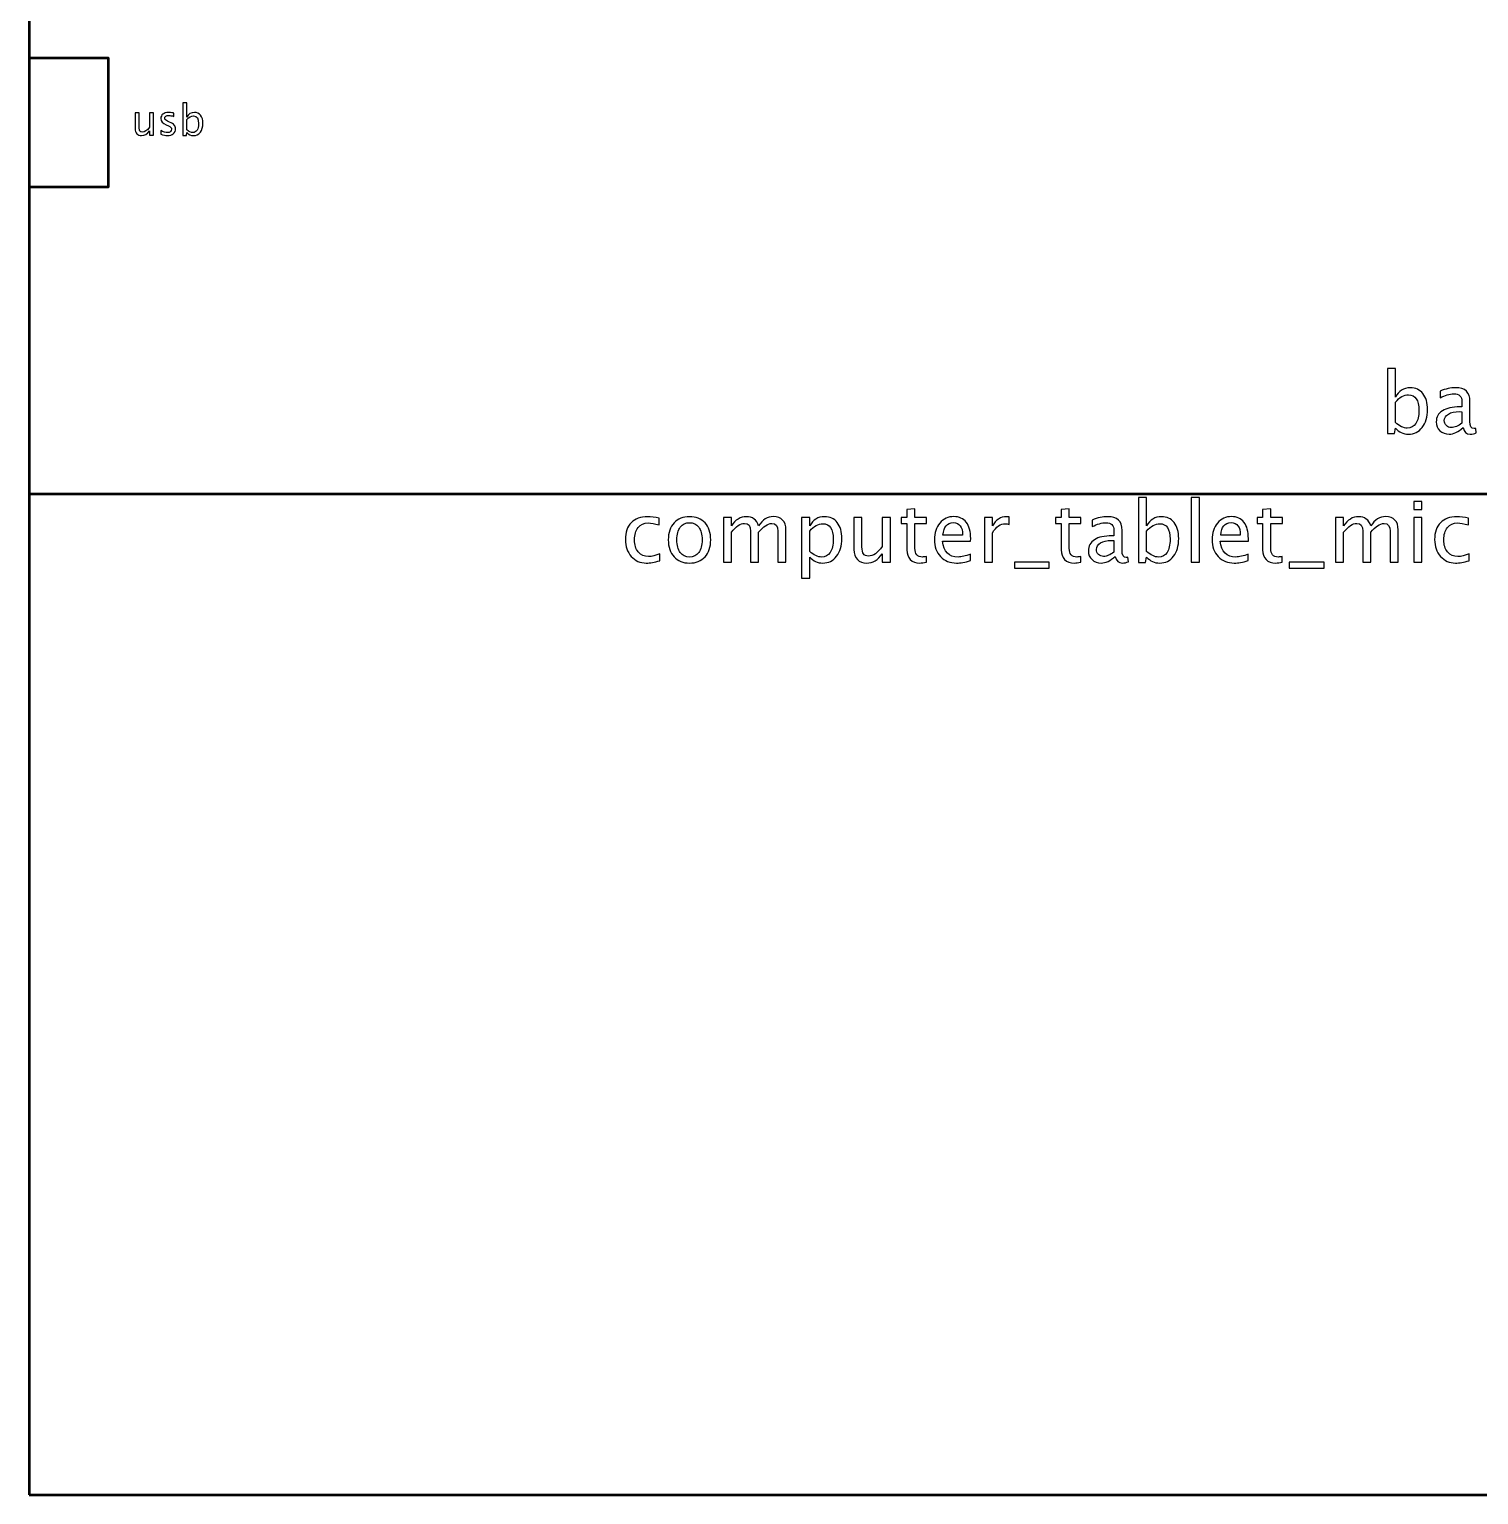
# Model space of a CAD drawing. Header units: centimetres. Extents: x -69 to 69, y -115 to 104.
# Drawn here: x -58.1 to -43.47, y 55.95 to 70.74 of the extents above; entities that cross this region are included whole.
import ezdxf

# ---------------------------------------------------------------- set-up
doc = ezdxf.new("R2010")
doc.units = ezdxf.units.CM
doc.header["$MEASUREMENT"] = 0
doc.layers.add('Layer 1', color=7, linetype='Continuous')

msp = doc.modelspace()

# ---------------------------------------------------------------- linework, layer by layer
at = {"layer": 'Layer 1', "lineweight": 53}
for points in [[(-58.1, 55.95), (-28.9, 55.95), (-28.9, 76.05), (-58.1, 76.05), (-58.1, 55.95)], [(-58.1, 69.14999), (-57.3, 69.14999), (-57.3, 70.44999), (-58.1, 70.44999), (-58.1, 69.14999)]]:
    msp.add_lwpolyline(points, close=True, dxfattribs=at)
at = {"layer": 'Layer 1'}
for points, knots in [([(-56.54975, 69.6694), (-56.54975, 69.6694), (-56.54975, 69.99833), (-56.54975, 69.99833), (-56.54975, 69.99833), (-56.54975, 69.99833), (-56.50911, 69.99833), (-56.50911, 69.99833), (-56.50911, 69.99833), (-56.50911, 69.99833), (-56.50911, 69.8539), (-56.50911, 69.8539), (-56.50911, 69.8539), (-56.49246, 69.8853), (-56.46741, 69.90096), (-56.43404, 69.90096), (-56.43404, 69.90096), (-56.40702, 69.90096), (-56.38578, 69.89115), (-56.37026, 69.87147), (-56.37026, 69.87147), (-56.35474, 69.85178), (-56.34698, 69.8249), (-56.34698, 69.79083), (-56.34698, 69.79083), (-56.34698, 69.75371), (-56.35579, 69.72373), (-56.37336, 69.70101), (-56.37336, 69.70101), (-56.39093, 69.67822), (-56.41407, 69.66686), (-56.44272, 69.66686), (-56.44272, 69.66686), (-56.46932, 69.66686), (-56.49147, 69.67702), (-56.50911, 69.69741), (-56.50911, 69.69741), (-56.50911, 69.69741), (-56.51405, 69.6694), (-56.51405, 69.6694), (-56.51405, 69.6694), (-56.51405, 69.6694), (-56.54975, 69.6694), (-56.54975, 69.6694)], [0, 0, 0, 0, 0.08333333, 0.08333333, 0.08333333, 0.08333333, 0.16666667, 0.16666667, 0.16666667, 0.16666667, 0.25, 0.25, 0.25, 0.25, 0.33333333, 0.33333333, 0.33333333, 0.33333333, 0.41666667, 0.41666667, 0.41666667, 0.41666667, 0.5, 0.5, 0.5, 0.5, 0.58333333, 0.58333333, 0.58333333, 0.58333333, 0.66666667, 0.66666667, 0.66666667, 0.66666667, 0.75, 0.75, 0.75, 0.75, 0.83333333, 0.83333333, 0.83333333, 0.83333333, 1, 1, 1, 1]), ([(-56.88778, 69.67194), (-56.88778, 69.67194), (-56.88778, 69.71413), (-56.88778, 69.71413), (-56.88778, 69.71413), (-56.90945, 69.68259), (-56.93576, 69.66686), (-56.96667, 69.66686), (-56.96667, 69.66686), (-56.98628, 69.66686), (-57.00187, 69.673), (-57.01344, 69.68535), (-57.01344, 69.68535), (-57.02508, 69.69769), (-57.03087, 69.71427), (-57.03087, 69.73523), (-57.03087, 69.73523), (-57.03087, 69.73523), (-57.03087, 69.8963), (-57.03087, 69.8963), (-57.03087, 69.8963), (-57.03087, 69.8963), (-56.99023, 69.8963), (-56.99023, 69.8963), (-56.99023, 69.8963), (-56.99023, 69.8963), (-56.99023, 69.74849), (-56.99023, 69.74849), (-56.99023, 69.74849), (-56.99023, 69.73163), (-56.98776, 69.71971), (-56.98289, 69.71265), (-56.98289, 69.71265), (-56.97795, 69.70552), (-56.96977, 69.702), (-56.95827, 69.702), (-56.95827, 69.702), (-56.93343, 69.702), (-56.90987, 69.71829), (-56.88778, 69.75096), (-56.88778, 69.75096), (-56.88778, 69.75096), (-56.88778, 69.8963), (-56.88778, 69.8963), (-56.88778, 69.8963), (-56.88778, 69.8963), (-56.84715, 69.8963), (-56.84715, 69.8963), (-56.84715, 69.8963), (-56.84715, 69.8963), (-56.84715, 69.67194), (-56.84715, 69.67194), (-56.84715, 69.67194), (-56.84715, 69.67194), (-56.88778, 69.67194), (-56.88778, 69.67194)], [0, 0, 0, 0, 0.06666667, 0.06666667, 0.06666667, 0.06666667, 0.13333333, 0.13333333, 0.13333333, 0.13333333, 0.2, 0.2, 0.2, 0.2, 0.26666667, 0.26666667, 0.26666667, 0.26666667, 0.33333333, 0.33333333, 0.33333333, 0.33333333, 0.4, 0.4, 0.4, 0.4, 0.46666667, 0.46666667, 0.46666667, 0.46666667, 0.53333333, 0.53333333, 0.53333333, 0.53333333, 0.6, 0.6, 0.6, 0.6, 0.66666667, 0.66666667, 0.66666667, 0.66666667, 0.73333333, 0.73333333, 0.73333333, 0.73333333, 0.8, 0.8, 0.8, 0.8, 0.86666667, 0.86666667, 0.86666667, 0.86666667, 1, 1, 1, 1]), ([(-56.77362, 69.67998), (-56.77362, 69.67998), (-56.77362, 69.71724), (-56.77362, 69.71724), (-56.77362, 69.71724), (-56.74702, 69.70397), (-56.72395, 69.69734), (-56.70427, 69.69734), (-56.70427, 69.69734), (-56.69256, 69.69734), (-56.68282, 69.70051), (-56.67513, 69.70686), (-56.67513, 69.70686), (-56.66744, 69.71314), (-56.66356, 69.72105), (-56.66356, 69.73057), (-56.66356, 69.73057), (-56.66356, 69.74447), (-56.67435, 69.75597), (-56.69594, 69.76507), (-56.69594, 69.76507), (-56.69594, 69.76507), (-56.71972, 69.77516), (-56.71972, 69.77516), (-56.71972, 69.77516), (-56.75479, 69.7897), (-56.77235, 69.81072), (-56.77235, 69.83803), (-56.77235, 69.83803), (-56.77235, 69.85757), (-56.76544, 69.87295), (-56.75161, 69.88417), (-56.75161, 69.88417), (-56.73778, 69.89539), (-56.7188, 69.90096), (-56.69474, 69.90096), (-56.69474, 69.90096), (-56.68225, 69.90096), (-56.66673, 69.89927), (-56.64832, 69.89581), (-56.64832, 69.89581), (-56.64832, 69.89581), (-56.63985, 69.89419), (-56.63985, 69.89419), (-56.63985, 69.89419), (-56.63985, 69.89419), (-56.63985, 69.86032), (-56.63985, 69.86032), (-56.63985, 69.86032), (-56.6625, 69.8671), (-56.68056, 69.87048), (-56.69404, 69.87048), (-56.69404, 69.87048), (-56.70589, 69.87048), (-56.71527, 69.86787), (-56.7224, 69.86272), (-56.7224, 69.86272), (-56.72946, 69.85757), (-56.73298, 69.85066), (-56.73298, 69.84198), (-56.73298, 69.84198), (-56.73298, 69.82977), (-56.72311, 69.8194), (-56.70328, 69.811), (-56.70328, 69.811), (-56.70328, 69.811), (-56.68374, 69.80275), (-56.68374, 69.80275), (-56.68374, 69.80275), (-56.66158, 69.79344), (-56.64592, 69.78356), (-56.63675, 69.77319), (-56.63675, 69.77319), (-56.6275, 69.76281), (-56.62292, 69.74983), (-56.62292, 69.73431), (-56.62292, 69.73431), (-56.62292, 69.71463), (-56.63068, 69.69847), (-56.64627, 69.68584), (-56.64627, 69.68584), (-56.66179, 69.67321), (-56.68169, 69.66686), (-56.70589, 69.66686), (-56.70589, 69.66686), (-56.72452, 69.66686), (-56.74702, 69.67123), (-56.77362, 69.67998)], [0, 0, 0, 0, 0.04347826, 0.04347826, 0.04347826, 0.04347826, 0.08695652, 0.08695652, 0.08695652, 0.08695652, 0.13043478, 0.13043478, 0.13043478, 0.13043478, 0.17391304, 0.17391304, 0.17391304, 0.17391304, 0.2173913, 0.2173913, 0.2173913, 0.2173913, 0.26086957, 0.26086957, 0.26086957, 0.26086957, 0.30434783, 0.30434783, 0.30434783, 0.30434783, 0.34782609, 0.34782609, 0.34782609, 0.34782609, 0.39130435, 0.39130435, 0.39130435, 0.39130435, 0.43478261, 0.43478261, 0.43478261, 0.43478261, 0.47826087, 0.47826087, 0.47826087, 0.47826087, 0.52173913, 0.52173913, 0.52173913, 0.52173913, 0.56521739, 0.56521739, 0.56521739, 0.56521739, 0.60869565, 0.60869565, 0.60869565, 0.60869565, 0.65217391, 0.65217391, 0.65217391, 0.65217391, 0.69565217, 0.69565217, 0.69565217, 0.69565217, 0.73913043, 0.73913043, 0.73913043, 0.73913043, 0.7826087, 0.7826087, 0.7826087, 0.7826087, 0.82608696, 0.82608696, 0.82608696, 0.82608696, 0.86956522, 0.86956522, 0.86956522, 0.86956522, 0.91304348, 0.91304348, 0.91304348, 0.91304348, 1, 1, 1, 1]), ([(-56.50911, 69.72542), (-56.48816, 69.70672), (-56.46819, 69.69734), (-56.44921, 69.69734), (-56.44921, 69.69734), (-56.43051, 69.69734), (-56.41605, 69.70517), (-56.40589, 69.72076), (-56.40589, 69.72076), (-56.39566, 69.73636), (-56.39058, 69.7583), (-56.39058, 69.78666), (-56.39058, 69.78666), (-56.39058, 69.83916), (-56.40793, 69.8654), (-56.44265, 69.8654), (-56.44265, 69.8654), (-56.46537, 69.8654), (-56.48752, 69.85313), (-56.50911, 69.8285), (-56.50911, 69.8285), (-56.50911, 69.8285), (-56.50911, 69.72542), (-56.50911, 69.72542)], [0, 0, 0, 0, 0.14285714, 0.14285714, 0.14285714, 0.14285714, 0.28571429, 0.28571429, 0.28571429, 0.28571429, 0.42857143, 0.42857143, 0.42857143, 0.42857143, 0.57142857, 0.57142857, 0.57142857, 0.57142857, 0.71428571, 0.71428571, 0.71428571, 0.71428571, 1, 1, 1, 1]), ([(-44.39119, 66.65872), (-44.39119, 66.65872), (-44.39119, 67.31658), (-44.39119, 67.31658), (-44.39119, 67.31658), (-44.39119, 67.31658), (-44.30991, 67.31658), (-44.30991, 67.31658), (-44.30991, 67.31658), (-44.30991, 67.31658), (-44.30991, 67.02773), (-44.30991, 67.02773), (-44.30991, 67.02773), (-44.27661, 67.09052), (-44.22651, 67.12185), (-44.15977, 67.12185), (-44.15977, 67.12185), (-44.10572, 67.12185), (-44.06325, 67.10223), (-44.0322, 67.06286), (-44.0322, 67.06286), (-44.00116, 67.02349), (-43.98563, 66.96973), (-43.98563, 66.90157), (-43.98563, 66.90157), (-43.98563, 66.82735), (-44.00327, 66.76738), (-44.03841, 66.72194), (-44.03841, 66.72194), (-44.07355, 66.67636), (-44.11983, 66.65364), (-44.17712, 66.65364), (-44.17712, 66.65364), (-44.23032, 66.65364), (-44.27463, 66.67396), (-44.30991, 66.71474), (-44.30991, 66.71474), (-44.30991, 66.71474), (-44.31979, 66.65872), (-44.31979, 66.65872), (-44.31979, 66.65872), (-44.31979, 66.65872), (-44.39119, 66.65872), (-44.39119, 66.65872)], [0, 0, 0, 0, 0.08333333, 0.08333333, 0.08333333, 0.08333333, 0.16666667, 0.16666667, 0.16666667, 0.16666667, 0.25, 0.25, 0.25, 0.25, 0.33333333, 0.33333333, 0.33333333, 0.33333333, 0.41666667, 0.41666667, 0.41666667, 0.41666667, 0.5, 0.5, 0.5, 0.5, 0.58333333, 0.58333333, 0.58333333, 0.58333333, 0.66666667, 0.66666667, 0.66666667, 0.66666667, 0.75, 0.75, 0.75, 0.75, 0.83333333, 0.83333333, 0.83333333, 0.83333333, 1, 1, 1, 1]), ([(-44.30991, 66.77076), (-44.268, 66.73337), (-44.22806, 66.7146), (-44.19011, 66.7146), (-44.19011, 66.7146), (-44.15271, 66.7146), (-44.12378, 66.73026), (-44.10346, 66.76145), (-44.10346, 66.76145), (-44.083, 66.79263), (-44.07284, 66.83652), (-44.07284, 66.89325), (-44.07284, 66.89325), (-44.07284, 66.99823), (-44.10756, 67.05073), (-44.17698, 67.05073), (-44.17698, 67.05073), (-44.22242, 67.05073), (-44.26673, 67.02617), (-44.30991, 66.97693), (-44.30991, 66.97693), (-44.30991, 66.97693), (-44.30991, 66.77076), (-44.30991, 66.77076)], [0, 0, 0, 0, 0.14285714, 0.14285714, 0.14285714, 0.14285714, 0.28571429, 0.28571429, 0.28571429, 0.28571429, 0.42857143, 0.42857143, 0.42857143, 0.42857143, 0.57142857, 0.57142857, 0.57142857, 0.57142857, 0.71428571, 0.71428571, 0.71428571, 0.71428571, 1, 1, 1, 1]), ([(-43.62707, 66.72095), (-43.67589, 66.67608), (-43.72288, 66.65364), (-43.76804, 66.65364), (-43.76804, 66.65364), (-43.80515, 66.65364), (-43.83605, 66.66521), (-43.86047, 66.68849), (-43.86047, 66.68849), (-43.88502, 66.71178), (-43.8973, 66.74113), (-43.8973, 66.77655), (-43.8973, 66.77655), (-43.8973, 66.82551), (-43.87669, 66.86319), (-43.83549, 66.88944), (-43.83549, 66.88944), (-43.79428, 66.91568), (-43.73516, 66.92881), (-43.65811, 66.92881), (-43.65811, 66.92881), (-43.65811, 66.92881), (-43.63906, 66.92881), (-43.63906, 66.92881), (-43.63906, 66.92881), (-43.63906, 66.92881), (-43.63906, 66.98285), (-43.63906, 66.98285), (-43.63906, 66.98285), (-43.63906, 67.03492), (-43.66616, 67.06089), (-43.72048, 67.06089), (-43.72048, 67.06089), (-43.76253, 67.06089), (-43.80854, 67.04762), (-43.85835, 67.02109), (-43.85835, 67.02109), (-43.85835, 67.02109), (-43.85835, 67.08798), (-43.85835, 67.08798), (-43.85835, 67.08798), (-43.8036, 67.11056), (-43.75195, 67.12185), (-43.70355, 67.12185), (-43.70355, 67.12185), (-43.65374, 67.12185), (-43.61691, 67.11056), (-43.59334, 67.08784), (-43.59334, 67.08784), (-43.56964, 67.06512), (-43.55778, 67.03013), (-43.55778, 66.98285), (-43.55778, 66.98285), (-43.55778, 66.98285), (-43.55778, 66.78008), (-43.55778, 66.78008), (-43.55778, 66.78008), (-43.55778, 66.73365), (-43.54353, 66.71037), (-43.51488, 66.71037), (-43.51488, 66.71037), (-43.51136, 66.71037), (-43.50613, 66.71093), (-43.49922, 66.71206), (-43.49922, 66.71206), (-43.49922, 66.71206), (-43.49343, 66.6669), (-43.49343, 66.6669), (-43.49343, 66.6669), (-43.51192, 66.65801), (-43.53224, 66.65364), (-43.55454, 66.65364), (-43.55454, 66.65364), (-43.5925, 66.65364), (-43.61663, 66.67608), (-43.62707, 66.72095)], [0, 0, 0, 0, 0.05, 0.05, 0.05, 0.05, 0.1, 0.1, 0.1, 0.1, 0.15, 0.15, 0.15, 0.15, 0.2, 0.2, 0.2, 0.2, 0.25, 0.25, 0.25, 0.25, 0.3, 0.3, 0.3, 0.3, 0.35, 0.35, 0.35, 0.35, 0.4, 0.4, 0.4, 0.4, 0.45, 0.45, 0.45, 0.45, 0.5, 0.5, 0.5, 0.5, 0.55, 0.55, 0.55, 0.55, 0.6, 0.6, 0.6, 0.6, 0.65, 0.65, 0.65, 0.65, 0.7, 0.7, 0.7, 0.7, 0.75, 0.75, 0.75, 0.75, 0.8, 0.8, 0.8, 0.8, 0.85, 0.85, 0.85, 0.85, 0.9, 0.9, 0.9, 0.9, 1, 1, 1, 1]), ([(-43.63906, 66.76526), (-43.63906, 66.76526), (-43.63906, 66.88055), (-43.63906, 66.88055), (-43.63906, 66.88055), (-43.63906, 66.88055), (-43.66517, 66.88139), (-43.66517, 66.88139), (-43.66517, 66.88139), (-43.71032, 66.88139), (-43.74673, 66.87307), (-43.77453, 66.85642), (-43.77453, 66.85642), (-43.80219, 66.83963), (-43.81602, 66.81747), (-43.81602, 66.78981), (-43.81602, 66.78981), (-43.81602, 66.77048), (-43.8091, 66.75411), (-43.79541, 66.74071), (-43.79541, 66.74071), (-43.78158, 66.7273), (-43.76479, 66.72053), (-43.7449, 66.72053), (-43.7449, 66.72053), (-43.71103, 66.72053), (-43.67575, 66.73548), (-43.63906, 66.76526)], [0, 0, 0, 0, 0.125, 0.125, 0.125, 0.125, 0.25, 0.25, 0.25, 0.25, 0.375, 0.375, 0.375, 0.375, 0.5, 0.5, 0.5, 0.5, 0.625, 0.625, 0.625, 0.625, 0.75, 0.75, 0.75, 0.75, 1, 1, 1, 1]), ([(-46.90278, 65.35768), (-46.90278, 65.35768), (-46.90278, 66.01554), (-46.90278, 66.01554), (-46.90278, 66.01554), (-46.90278, 66.01554), (-46.8215, 66.01554), (-46.8215, 66.01554), (-46.8215, 66.01554), (-46.8215, 66.01554), (-46.8215, 65.72669), (-46.8215, 65.72669), (-46.8215, 65.72669), (-46.7882, 65.78948), (-46.7381, 65.82081), (-46.67136, 65.82081), (-46.67136, 65.82081), (-46.61731, 65.82081), (-46.57484, 65.80119), (-46.54379, 65.76182), (-46.54379, 65.76182), (-46.51275, 65.72245), (-46.49722, 65.66869), (-46.49722, 65.60053), (-46.49722, 65.60053), (-46.49722, 65.52631), (-46.51486, 65.46634), (-46.55, 65.4209), (-46.55, 65.4209), (-46.58514, 65.37532), (-46.63142, 65.3526), (-46.68871, 65.3526), (-46.68871, 65.3526), (-46.74191, 65.3526), (-46.78622, 65.37292), (-46.8215, 65.4137), (-46.8215, 65.4137), (-46.8215, 65.4137), (-46.83138, 65.35768), (-46.83138, 65.35768), (-46.83138, 65.35768), (-46.83138, 65.35768), (-46.90278, 65.35768), (-46.90278, 65.35768)], [0, 0, 0, 0, 0.08333333, 0.08333333, 0.08333333, 0.08333333, 0.16666667, 0.16666667, 0.16666667, 0.16666667, 0.25, 0.25, 0.25, 0.25, 0.33333333, 0.33333333, 0.33333333, 0.33333333, 0.41666667, 0.41666667, 0.41666667, 0.41666667, 0.5, 0.5, 0.5, 0.5, 0.58333333, 0.58333333, 0.58333333, 0.58333333, 0.66666667, 0.66666667, 0.66666667, 0.66666667, 0.75, 0.75, 0.75, 0.75, 0.83333333, 0.83333333, 0.83333333, 0.83333333, 1, 1, 1, 1]), ([(-46.36994, 65.36276), (-46.36994, 65.36276), (-46.36994, 66.01554), (-46.36994, 66.01554), (-46.36994, 66.01554), (-46.36994, 66.01554), (-46.28866, 66.01554), (-46.28866, 66.01554), (-46.28866, 66.01554), (-46.28866, 66.01554), (-46.28866, 65.36276), (-46.28866, 65.36276), (-46.28866, 65.36276), (-46.28866, 65.36276), (-46.36994, 65.36276), (-46.36994, 65.36276)], [0, 0, 0, 0, 0.2, 0.2, 0.2, 0.2, 0.4, 0.4, 0.4, 0.4, 0.6, 0.6, 0.6, 0.6, 1, 1, 1, 1]), ([(-44.12301, 65.89362), (-44.12301, 65.89362), (-44.12301, 65.9749), (-44.12301, 65.9749), (-44.12301, 65.9749), (-44.12301, 65.9749), (-44.04173, 65.9749), (-44.04173, 65.9749), (-44.04173, 65.9749), (-44.04173, 65.9749), (-44.04173, 65.89362), (-44.04173, 65.89362), (-44.04173, 65.89362), (-44.04173, 65.89362), (-44.12301, 65.89362), (-44.12301, 65.89362)], [0, 0, 0, 0, 0.2, 0.2, 0.2, 0.2, 0.4, 0.4, 0.4, 0.4, 0.6, 0.6, 0.6, 0.6, 1, 1, 1, 1]), ([(-51.73615, 65.37631), (-51.78878, 65.3605), (-51.83422, 65.3526), (-51.87246, 65.3526), (-51.87246, 65.3526), (-51.93314, 65.3526), (-51.98337, 65.37504), (-52.02331, 65.41977), (-52.02331, 65.41977), (-52.06324, 65.46464), (-52.08328, 65.52123), (-52.08328, 65.58939), (-52.08328, 65.58939), (-52.08328, 65.6622), (-52.06352, 65.71907), (-52.02401, 65.75971), (-52.02401, 65.75971), (-51.9845, 65.80049), (-51.92933, 65.82081), (-51.85849, 65.82081), (-51.85849, 65.82081), (-51.82363, 65.82081), (-51.78441, 65.81601), (-51.74123, 65.80642), (-51.74123, 65.80642), (-51.74123, 65.80642), (-51.74123, 65.73783), (-51.74123, 65.73783), (-51.74123, 65.73783), (-51.78709, 65.75138), (-51.82448, 65.75815), (-51.85327, 65.75815), (-51.85327, 65.75815), (-51.89504, 65.75815), (-51.92848, 65.74249), (-51.95346, 65.71131), (-51.95346, 65.71131), (-51.97843, 65.68012), (-51.99099, 65.63849), (-51.99099, 65.58656), (-51.99099, 65.58656), (-51.99099, 65.53619), (-51.97801, 65.49555), (-51.95219, 65.46436), (-51.95219, 65.46436), (-51.92636, 65.43332), (-51.89264, 65.41779), (-51.85073, 65.41779), (-51.85073, 65.41779), (-51.81362, 65.41779), (-51.77552, 65.42739), (-51.73615, 65.44658), (-51.73615, 65.44658), (-51.73615, 65.44658), (-51.73615, 65.37631), (-51.73615, 65.37631)], [0, 0, 0, 0, 0.06666667, 0.06666667, 0.06666667, 0.06666667, 0.13333333, 0.13333333, 0.13333333, 0.13333333, 0.2, 0.2, 0.2, 0.2, 0.26666667, 0.26666667, 0.26666667, 0.26666667, 0.33333333, 0.33333333, 0.33333333, 0.33333333, 0.4, 0.4, 0.4, 0.4, 0.46666667, 0.46666667, 0.46666667, 0.46666667, 0.53333333, 0.53333333, 0.53333333, 0.53333333, 0.6, 0.6, 0.6, 0.6, 0.66666667, 0.66666667, 0.66666667, 0.66666667, 0.73333333, 0.73333333, 0.73333333, 0.73333333, 0.8, 0.8, 0.8, 0.8, 0.86666667, 0.86666667, 0.86666667, 0.86666667, 1, 1, 1, 1]), ([(-51.43543, 65.3526), (-51.50133, 65.3526), (-51.55354, 65.37363), (-51.59193, 65.41568), (-51.59193, 65.41568), (-51.63045, 65.45773), (-51.64964, 65.51488), (-51.64964, 65.58699), (-51.64964, 65.58699), (-51.64964, 65.65895), (-51.63045, 65.71596), (-51.59193, 65.75787), (-51.59193, 65.75787), (-51.55354, 65.79978), (-51.50133, 65.82081), (-51.43543, 65.82081), (-51.43543, 65.82081), (-51.36953, 65.82081), (-51.31732, 65.79978), (-51.27894, 65.75787), (-51.27894, 65.75787), (-51.24042, 65.71596), (-51.22122, 65.65895), (-51.22122, 65.58699), (-51.22122, 65.58699), (-51.22122, 65.51488), (-51.24042, 65.45773), (-51.27894, 65.41568), (-51.27894, 65.41568), (-51.31732, 65.37363), (-51.36953, 65.3526), (-51.43543, 65.3526)], [0, 0, 0, 0, 0.11111111, 0.11111111, 0.11111111, 0.11111111, 0.22222222, 0.22222222, 0.22222222, 0.22222222, 0.33333333, 0.33333333, 0.33333333, 0.33333333, 0.44444444, 0.44444444, 0.44444444, 0.44444444, 0.55555556, 0.55555556, 0.55555556, 0.55555556, 0.66666667, 0.66666667, 0.66666667, 0.66666667, 0.77777778, 0.77777778, 0.77777778, 0.77777778, 1, 1, 1, 1]), ([(-51.09394, 65.36276), (-51.09394, 65.36276), (-51.09394, 65.8115), (-51.09394, 65.8115), (-51.09394, 65.8115), (-51.09394, 65.8115), (-51.01266, 65.8115), (-51.01266, 65.8115), (-51.01266, 65.8115), (-51.01266, 65.8115), (-51.01266, 65.72669), (-51.01266, 65.72669), (-51.01266, 65.72669), (-50.97301, 65.78948), (-50.92221, 65.82081), (-50.85998, 65.82081), (-50.85998, 65.82081), (-50.8, 65.82081), (-50.75922, 65.78948), (-50.73749, 65.72669), (-50.73749, 65.72669), (-50.69897, 65.79005), (-50.64873, 65.82166), (-50.58707, 65.82166), (-50.58707, 65.82166), (-50.5477, 65.82166), (-50.51708, 65.81008), (-50.4952, 65.7868), (-50.4952, 65.7868), (-50.47333, 65.76352), (-50.46232, 65.73092), (-50.46232, 65.68901), (-50.46232, 65.68901), (-50.46232, 65.68901), (-50.46232, 65.36276), (-50.46232, 65.36276), (-50.46232, 65.36276), (-50.46232, 65.36276), (-50.5436, 65.36276), (-50.5436, 65.36276), (-50.5436, 65.36276), (-50.5436, 65.36276), (-50.5436, 65.6756), (-50.5436, 65.6756), (-50.5436, 65.6756), (-50.5436, 65.72669), (-50.56392, 65.75223), (-50.60456, 65.75223), (-50.60456, 65.75223), (-50.64676, 65.75223), (-50.69107, 65.72245), (-50.73749, 65.66276), (-50.73749, 65.66276), (-50.73749, 65.66276), (-50.73749, 65.36276), (-50.73749, 65.36276), (-50.73749, 65.36276), (-50.73749, 65.36276), (-50.81877, 65.36276), (-50.81877, 65.36276), (-50.81877, 65.36276), (-50.81877, 65.36276), (-50.81877, 65.67589), (-50.81877, 65.67589), (-50.81877, 65.67589), (-50.81877, 65.72739), (-50.83937, 65.75307), (-50.88072, 65.75307), (-50.88072, 65.75307), (-50.92178, 65.75307), (-50.96581, 65.72316), (-51.01266, 65.66319), (-51.01266, 65.66319), (-51.01266, 65.66319), (-51.01266, 65.36276), (-51.01266, 65.36276), (-51.01266, 65.36276), (-51.01266, 65.36276), (-51.09394, 65.36276), (-51.09394, 65.36276)], [0, 0, 0, 0, 0.04761905, 0.04761905, 0.04761905, 0.04761905, 0.0952381, 0.0952381, 0.0952381, 0.0952381, 0.14285714, 0.14285714, 0.14285714, 0.14285714, 0.19047619, 0.19047619, 0.19047619, 0.19047619, 0.23809524, 0.23809524, 0.23809524, 0.23809524, 0.28571429, 0.28571429, 0.28571429, 0.28571429, 0.33333333, 0.33333333, 0.33333333, 0.33333333, 0.38095238, 0.38095238, 0.38095238, 0.38095238, 0.42857143, 0.42857143, 0.42857143, 0.42857143, 0.47619048, 0.47619048, 0.47619048, 0.47619048, 0.52380952, 0.52380952, 0.52380952, 0.52380952, 0.57142857, 0.57142857, 0.57142857, 0.57142857, 0.61904762, 0.61904762, 0.61904762, 0.61904762, 0.66666667, 0.66666667, 0.66666667, 0.66666667, 0.71428571, 0.71428571, 0.71428571, 0.71428571, 0.76190476, 0.76190476, 0.76190476, 0.76190476, 0.80952381, 0.80952381, 0.80952381, 0.80952381, 0.85714286, 0.85714286, 0.85714286, 0.85714286, 0.9047619, 0.9047619, 0.9047619, 0.9047619, 1, 1, 1, 1]), ([(-50.30343, 65.19935), (-50.30343, 65.19935), (-50.30343, 65.8115), (-50.30343, 65.8115), (-50.30343, 65.8115), (-50.30343, 65.8115), (-50.22215, 65.8115), (-50.22215, 65.8115), (-50.22215, 65.8115), (-50.22215, 65.8115), (-50.22215, 65.72669), (-50.22215, 65.72669), (-50.22215, 65.72669), (-50.18885, 65.78948), (-50.13875, 65.82081), (-50.07201, 65.82081), (-50.07201, 65.82081), (-50.01796, 65.82081), (-49.97549, 65.80119), (-49.94444, 65.76182), (-49.94444, 65.76182), (-49.9134, 65.72245), (-49.89787, 65.66869), (-49.89787, 65.60053), (-49.89787, 65.60053), (-49.89787, 65.52631), (-49.91551, 65.46634), (-49.95065, 65.4209), (-49.95065, 65.4209), (-49.98579, 65.37532), (-50.03207, 65.3526), (-50.08936, 65.3526), (-50.08936, 65.3526), (-50.14256, 65.3526), (-50.18687, 65.37292), (-50.22215, 65.4137), (-50.22215, 65.4137), (-50.22215, 65.4137), (-50.22215, 65.19935), (-50.22215, 65.19935), (-50.22215, 65.19935), (-50.22215, 65.19935), (-50.30343, 65.19935), (-50.30343, 65.19935)], [0, 0, 0, 0, 0.08333333, 0.08333333, 0.08333333, 0.08333333, 0.16666667, 0.16666667, 0.16666667, 0.16666667, 0.25, 0.25, 0.25, 0.25, 0.33333333, 0.33333333, 0.33333333, 0.33333333, 0.41666667, 0.41666667, 0.41666667, 0.41666667, 0.5, 0.5, 0.5, 0.5, 0.58333333, 0.58333333, 0.58333333, 0.58333333, 0.66666667, 0.66666667, 0.66666667, 0.66666667, 0.75, 0.75, 0.75, 0.75, 0.83333333, 0.83333333, 0.83333333, 0.83333333, 1, 1, 1, 1]), ([(-49.04443, 65.3629), (-49.06955, 65.35599), (-49.09142, 65.3526), (-49.1099, 65.3526), (-49.1099, 65.3526), (-49.15139, 65.3526), (-49.18371, 65.36445), (-49.20685, 65.38816), (-49.20685, 65.38816), (-49.23013, 65.41187), (-49.2417, 65.44475), (-49.2417, 65.48694), (-49.2417, 65.48694), (-49.2417, 65.48694), (-49.2417, 65.75053), (-49.2417, 65.75053), (-49.2417, 65.75053), (-49.2417, 65.75053), (-49.29787, 65.75053), (-49.29787, 65.75053), (-49.29787, 65.75053), (-49.29787, 65.75053), (-49.29787, 65.8115), (-49.29787, 65.8115), (-49.29787, 65.8115), (-49.29787, 65.8115), (-49.2417, 65.8115), (-49.2417, 65.8115), (-49.2417, 65.8115), (-49.2417, 65.8115), (-49.2417, 65.89263), (-49.2417, 65.89263), (-49.2417, 65.89263), (-49.2417, 65.89263), (-49.16042, 65.9004), (-49.16042, 65.9004), (-49.16042, 65.9004), (-49.16042, 65.9004), (-49.16042, 65.8115), (-49.16042, 65.8115), (-49.16042, 65.8115), (-49.16042, 65.8115), (-49.04274, 65.8115), (-49.04274, 65.8115), (-49.04274, 65.8115), (-49.04274, 65.8115), (-49.04274, 65.75053), (-49.04274, 65.75053), (-49.04274, 65.75053), (-49.04274, 65.75053), (-49.16042, 65.75053), (-49.16042, 65.75053), (-49.16042, 65.75053), (-49.16042, 65.75053), (-49.16042, 65.50161), (-49.16042, 65.50161), (-49.16042, 65.50161), (-49.16042, 65.44291), (-49.13488, 65.41356), (-49.08394, 65.41356), (-49.08394, 65.41356), (-49.07307, 65.41356), (-49.05995, 65.41539), (-49.04443, 65.41892), (-49.04443, 65.41892), (-49.04443, 65.41892), (-49.04443, 65.3629), (-49.04443, 65.3629)], [0, 0, 0, 0, 0.05555556, 0.05555556, 0.05555556, 0.05555556, 0.11111111, 0.11111111, 0.11111111, 0.11111111, 0.16666667, 0.16666667, 0.16666667, 0.16666667, 0.22222222, 0.22222222, 0.22222222, 0.22222222, 0.27777778, 0.27777778, 0.27777778, 0.27777778, 0.33333333, 0.33333333, 0.33333333, 0.33333333, 0.38888889, 0.38888889, 0.38888889, 0.38888889, 0.44444444, 0.44444444, 0.44444444, 0.44444444, 0.5, 0.5, 0.5, 0.5, 0.55555556, 0.55555556, 0.55555556, 0.55555556, 0.61111111, 0.61111111, 0.61111111, 0.61111111, 0.66666667, 0.66666667, 0.66666667, 0.66666667, 0.72222222, 0.72222222, 0.72222222, 0.72222222, 0.77777778, 0.77777778, 0.77777778, 0.77777778, 0.83333333, 0.83333333, 0.83333333, 0.83333333, 0.88888889, 0.88888889, 0.88888889, 0.88888889, 1, 1, 1, 1]), ([(-48.59909, 65.37715), (-48.6537, 65.36078), (-48.7004, 65.3526), (-48.73935, 65.3526), (-48.73935, 65.3526), (-48.80581, 65.3526), (-48.85986, 65.37461), (-48.90149, 65.4185), (-48.90149, 65.4185), (-48.94312, 65.46238), (-48.964, 65.51925), (-48.964, 65.58924), (-48.964, 65.58924), (-48.964, 65.65712), (-48.94566, 65.71286), (-48.90883, 65.75646), (-48.90883, 65.75646), (-48.872, 65.79992), (-48.82486, 65.82166), (-48.76743, 65.82166), (-48.76743, 65.82166), (-48.7131, 65.82166), (-48.67105, 65.80232), (-48.64142, 65.76366), (-48.64142, 65.76366), (-48.61179, 65.72499), (-48.59697, 65.67024), (-48.59697, 65.59926), (-48.59697, 65.59926), (-48.59697, 65.59926), (-48.59739, 65.57443), (-48.59739, 65.57443), (-48.59739, 65.57443), (-48.59739, 65.57443), (-48.88103, 65.57443), (-48.88103, 65.57443), (-48.88103, 65.57443), (-48.86917, 65.46718), (-48.81682, 65.41356), (-48.72411, 65.41356), (-48.72411, 65.41356), (-48.6901, 65.41356), (-48.64847, 65.42316), (-48.59909, 65.44235), (-48.59909, 65.44235), (-48.59909, 65.44235), (-48.59909, 65.37715), (-48.59909, 65.37715)], [0, 0, 0, 0, 0.07692308, 0.07692308, 0.07692308, 0.07692308, 0.15384615, 0.15384615, 0.15384615, 0.15384615, 0.23076923, 0.23076923, 0.23076923, 0.23076923, 0.30769231, 0.30769231, 0.30769231, 0.30769231, 0.38461538, 0.38461538, 0.38461538, 0.38461538, 0.46153846, 0.46153846, 0.46153846, 0.46153846, 0.53846154, 0.53846154, 0.53846154, 0.53846154, 0.61538462, 0.61538462, 0.61538462, 0.61538462, 0.69230769, 0.69230769, 0.69230769, 0.69230769, 0.76923077, 0.76923077, 0.76923077, 0.76923077, 0.84615385, 0.84615385, 0.84615385, 0.84615385, 1, 1, 1, 1]), ([(-48.4567, 65.36276), (-48.4567, 65.36276), (-48.4567, 65.8115), (-48.4567, 65.8115), (-48.4567, 65.8115), (-48.4567, 65.8115), (-48.37542, 65.8115), (-48.37542, 65.8115), (-48.37542, 65.8115), (-48.37542, 65.8115), (-48.37542, 65.72669), (-48.37542, 65.72669), (-48.37542, 65.72669), (-48.3431, 65.78948), (-48.29626, 65.82081), (-48.23473, 65.82081), (-48.23473, 65.82081), (-48.22641, 65.82081), (-48.21766, 65.8201), (-48.20863, 65.81869), (-48.20863, 65.81869), (-48.20863, 65.81869), (-48.20863, 65.74263), (-48.20863, 65.74263), (-48.20863, 65.74263), (-48.22274, 65.74729), (-48.23515, 65.74969), (-48.24588, 65.74969), (-48.24588, 65.74969), (-48.29753, 65.74969), (-48.34071, 65.71921), (-48.37542, 65.65811), (-48.37542, 65.65811), (-48.37542, 65.65811), (-48.37542, 65.36276), (-48.37542, 65.36276), (-48.37542, 65.36276), (-48.37542, 65.36276), (-48.4567, 65.36276), (-48.4567, 65.36276)], [0, 0, 0, 0, 0.09090909, 0.09090909, 0.09090909, 0.09090909, 0.18181818, 0.18181818, 0.18181818, 0.18181818, 0.27272727, 0.27272727, 0.27272727, 0.27272727, 0.36363636, 0.36363636, 0.36363636, 0.36363636, 0.45454545, 0.45454545, 0.45454545, 0.45454545, 0.54545455, 0.54545455, 0.54545455, 0.54545455, 0.63636364, 0.63636364, 0.63636364, 0.63636364, 0.72727273, 0.72727273, 0.72727273, 0.72727273, 0.81818182, 0.81818182, 0.81818182, 0.81818182, 1, 1, 1, 1]), ([(-47.48627, 65.3629), (-47.51139, 65.35599), (-47.53326, 65.3526), (-47.55174, 65.3526), (-47.55174, 65.3526), (-47.59323, 65.3526), (-47.62555, 65.36445), (-47.64869, 65.38816), (-47.64869, 65.38816), (-47.67197, 65.41187), (-47.68354, 65.44475), (-47.68354, 65.48694), (-47.68354, 65.48694), (-47.68354, 65.48694), (-47.68354, 65.75053), (-47.68354, 65.75053), (-47.68354, 65.75053), (-47.68354, 65.75053), (-47.73971, 65.75053), (-47.73971, 65.75053), (-47.73971, 65.75053), (-47.73971, 65.75053), (-47.73971, 65.8115), (-47.73971, 65.8115), (-47.73971, 65.8115), (-47.73971, 65.8115), (-47.68354, 65.8115), (-47.68354, 65.8115), (-47.68354, 65.8115), (-47.68354, 65.8115), (-47.68354, 65.89263), (-47.68354, 65.89263), (-47.68354, 65.89263), (-47.68354, 65.89263), (-47.60226, 65.9004), (-47.60226, 65.9004), (-47.60226, 65.9004), (-47.60226, 65.9004), (-47.60226, 65.8115), (-47.60226, 65.8115), (-47.60226, 65.8115), (-47.60226, 65.8115), (-47.48458, 65.8115), (-47.48458, 65.8115), (-47.48458, 65.8115), (-47.48458, 65.8115), (-47.48458, 65.75053), (-47.48458, 65.75053), (-47.48458, 65.75053), (-47.48458, 65.75053), (-47.60226, 65.75053), (-47.60226, 65.75053), (-47.60226, 65.75053), (-47.60226, 65.75053), (-47.60226, 65.50161), (-47.60226, 65.50161), (-47.60226, 65.50161), (-47.60226, 65.44291), (-47.57672, 65.41356), (-47.52578, 65.41356), (-47.52578, 65.41356), (-47.51491, 65.41356), (-47.50179, 65.41539), (-47.48627, 65.41892), (-47.48627, 65.41892), (-47.48627, 65.41892), (-47.48627, 65.3629), (-47.48627, 65.3629)], [0, 0, 0, 0, 0.05555556, 0.05555556, 0.05555556, 0.05555556, 0.11111111, 0.11111111, 0.11111111, 0.11111111, 0.16666667, 0.16666667, 0.16666667, 0.16666667, 0.22222222, 0.22222222, 0.22222222, 0.22222222, 0.27777778, 0.27777778, 0.27777778, 0.27777778, 0.33333333, 0.33333333, 0.33333333, 0.33333333, 0.38888889, 0.38888889, 0.38888889, 0.38888889, 0.44444444, 0.44444444, 0.44444444, 0.44444444, 0.5, 0.5, 0.5, 0.5, 0.55555556, 0.55555556, 0.55555556, 0.55555556, 0.61111111, 0.61111111, 0.61111111, 0.61111111, 0.66666667, 0.66666667, 0.66666667, 0.66666667, 0.72222222, 0.72222222, 0.72222222, 0.72222222, 0.77777778, 0.77777778, 0.77777778, 0.77777778, 0.83333333, 0.83333333, 0.83333333, 0.83333333, 0.88888889, 0.88888889, 0.88888889, 0.88888889, 1, 1, 1, 1]), ([(-47.139, 65.41991), (-47.18782, 65.37504), (-47.23481, 65.3526), (-47.27997, 65.3526), (-47.27997, 65.3526), (-47.31708, 65.3526), (-47.34798, 65.36417), (-47.3724, 65.38745), (-47.3724, 65.38745), (-47.39695, 65.41074), (-47.40923, 65.44009), (-47.40923, 65.47551), (-47.40923, 65.47551), (-47.40923, 65.52447), (-47.38862, 65.56215), (-47.34742, 65.5884), (-47.34742, 65.5884), (-47.30621, 65.61464), (-47.24709, 65.62777), (-47.17004, 65.62777), (-47.17004, 65.62777), (-47.17004, 65.62777), (-47.15099, 65.62777), (-47.15099, 65.62777), (-47.15099, 65.62777), (-47.15099, 65.62777), (-47.15099, 65.68181), (-47.15099, 65.68181), (-47.15099, 65.68181), (-47.15099, 65.73388), (-47.17809, 65.75985), (-47.23241, 65.75985), (-47.23241, 65.75985), (-47.27446, 65.75985), (-47.32047, 65.74658), (-47.37028, 65.72005), (-47.37028, 65.72005), (-47.37028, 65.72005), (-47.37028, 65.78694), (-47.37028, 65.78694), (-47.37028, 65.78694), (-47.31553, 65.80952), (-47.26388, 65.82081), (-47.21548, 65.82081), (-47.21548, 65.82081), (-47.16567, 65.82081), (-47.12884, 65.80952), (-47.10527, 65.7868), (-47.10527, 65.7868), (-47.08157, 65.76408), (-47.06971, 65.72909), (-47.06971, 65.68181), (-47.06971, 65.68181), (-47.06971, 65.68181), (-47.06971, 65.47904), (-47.06971, 65.47904), (-47.06971, 65.47904), (-47.06971, 65.43261), (-47.05546, 65.40933), (-47.02681, 65.40933), (-47.02681, 65.40933), (-47.02329, 65.40933), (-47.01806, 65.40989), (-47.01115, 65.41102), (-47.01115, 65.41102), (-47.01115, 65.41102), (-47.00536, 65.36586), (-47.00536, 65.36586), (-47.00536, 65.36586), (-47.02385, 65.35697), (-47.04417, 65.3526), (-47.06647, 65.3526), (-47.06647, 65.3526), (-47.10443, 65.3526), (-47.12856, 65.37504), (-47.139, 65.41991)], [0, 0, 0, 0, 0.05, 0.05, 0.05, 0.05, 0.1, 0.1, 0.1, 0.1, 0.15, 0.15, 0.15, 0.15, 0.2, 0.2, 0.2, 0.2, 0.25, 0.25, 0.25, 0.25, 0.3, 0.3, 0.3, 0.3, 0.35, 0.35, 0.35, 0.35, 0.4, 0.4, 0.4, 0.4, 0.45, 0.45, 0.45, 0.45, 0.5, 0.5, 0.5, 0.5, 0.55, 0.55, 0.55, 0.55, 0.6, 0.6, 0.6, 0.6, 0.65, 0.65, 0.65, 0.65, 0.7, 0.7, 0.7, 0.7, 0.75, 0.75, 0.75, 0.75, 0.8, 0.8, 0.8, 0.8, 0.85, 0.85, 0.85, 0.85, 0.9, 0.9, 0.9, 0.9, 1, 1, 1, 1]), ([(-45.7959, 65.37715), (-45.85051, 65.36078), (-45.89721, 65.3526), (-45.93616, 65.3526), (-45.93616, 65.3526), (-46.00262, 65.3526), (-46.05667, 65.37461), (-46.0983, 65.4185), (-46.0983, 65.4185), (-46.13993, 65.46238), (-46.16081, 65.51925), (-46.16081, 65.58924), (-46.16081, 65.58924), (-46.16081, 65.65712), (-46.14247, 65.71286), (-46.10564, 65.75646), (-46.10564, 65.75646), (-46.06881, 65.79992), (-46.02167, 65.82166), (-45.96424, 65.82166), (-45.96424, 65.82166), (-45.90991, 65.82166), (-45.86786, 65.80232), (-45.83823, 65.76366), (-45.83823, 65.76366), (-45.8086, 65.72499), (-45.79378, 65.67024), (-45.79378, 65.59926), (-45.79378, 65.59926), (-45.79378, 65.59926), (-45.7942, 65.57443), (-45.7942, 65.57443), (-45.7942, 65.57443), (-45.7942, 65.57443), (-46.07784, 65.57443), (-46.07784, 65.57443), (-46.07784, 65.57443), (-46.06598, 65.46718), (-46.01363, 65.41356), (-45.92092, 65.41356), (-45.92092, 65.41356), (-45.88691, 65.41356), (-45.84528, 65.42316), (-45.7959, 65.44235), (-45.7959, 65.44235), (-45.7959, 65.44235), (-45.7959, 65.37715), (-45.7959, 65.37715)], [0, 0, 0, 0, 0.07692308, 0.07692308, 0.07692308, 0.07692308, 0.15384615, 0.15384615, 0.15384615, 0.15384615, 0.23076923, 0.23076923, 0.23076923, 0.23076923, 0.30769231, 0.30769231, 0.30769231, 0.30769231, 0.38461538, 0.38461538, 0.38461538, 0.38461538, 0.46153846, 0.46153846, 0.46153846, 0.46153846, 0.53846154, 0.53846154, 0.53846154, 0.53846154, 0.61538462, 0.61538462, 0.61538462, 0.61538462, 0.69230769, 0.69230769, 0.69230769, 0.69230769, 0.76923077, 0.76923077, 0.76923077, 0.76923077, 0.84615385, 0.84615385, 0.84615385, 0.84615385, 1, 1, 1, 1]), ([(-45.45285, 65.3629), (-45.47797, 65.35599), (-45.49984, 65.3526), (-45.51832, 65.3526), (-45.51832, 65.3526), (-45.55981, 65.3526), (-45.59213, 65.36445), (-45.61527, 65.38816), (-45.61527, 65.38816), (-45.63855, 65.41187), (-45.65012, 65.44475), (-45.65012, 65.48694), (-45.65012, 65.48694), (-45.65012, 65.48694), (-45.65012, 65.75053), (-45.65012, 65.75053), (-45.65012, 65.75053), (-45.65012, 65.75053), (-45.70629, 65.75053), (-45.70629, 65.75053), (-45.70629, 65.75053), (-45.70629, 65.75053), (-45.70629, 65.8115), (-45.70629, 65.8115), (-45.70629, 65.8115), (-45.70629, 65.8115), (-45.65012, 65.8115), (-45.65012, 65.8115), (-45.65012, 65.8115), (-45.65012, 65.8115), (-45.65012, 65.89263), (-45.65012, 65.89263), (-45.65012, 65.89263), (-45.65012, 65.89263), (-45.56884, 65.9004), (-45.56884, 65.9004), (-45.56884, 65.9004), (-45.56884, 65.9004), (-45.56884, 65.8115), (-45.56884, 65.8115), (-45.56884, 65.8115), (-45.56884, 65.8115), (-45.45116, 65.8115), (-45.45116, 65.8115), (-45.45116, 65.8115), (-45.45116, 65.8115), (-45.45116, 65.75053), (-45.45116, 65.75053), (-45.45116, 65.75053), (-45.45116, 65.75053), (-45.56884, 65.75053), (-45.56884, 65.75053), (-45.56884, 65.75053), (-45.56884, 65.75053), (-45.56884, 65.50161), (-45.56884, 65.50161), (-45.56884, 65.50161), (-45.56884, 65.44291), (-45.5433, 65.41356), (-45.49236, 65.41356), (-45.49236, 65.41356), (-45.48149, 65.41356), (-45.46837, 65.41539), (-45.45285, 65.41892), (-45.45285, 65.41892), (-45.45285, 65.41892), (-45.45285, 65.3629), (-45.45285, 65.3629)], [0, 0, 0, 0, 0.05555556, 0.05555556, 0.05555556, 0.05555556, 0.11111111, 0.11111111, 0.11111111, 0.11111111, 0.16666667, 0.16666667, 0.16666667, 0.16666667, 0.22222222, 0.22222222, 0.22222222, 0.22222222, 0.27777778, 0.27777778, 0.27777778, 0.27777778, 0.33333333, 0.33333333, 0.33333333, 0.33333333, 0.38888889, 0.38888889, 0.38888889, 0.38888889, 0.44444444, 0.44444444, 0.44444444, 0.44444444, 0.5, 0.5, 0.5, 0.5, 0.55555556, 0.55555556, 0.55555556, 0.55555556, 0.61111111, 0.61111111, 0.61111111, 0.61111111, 0.66666667, 0.66666667, 0.66666667, 0.66666667, 0.72222222, 0.72222222, 0.72222222, 0.72222222, 0.77777778, 0.77777778, 0.77777778, 0.77777778, 0.83333333, 0.83333333, 0.83333333, 0.83333333, 0.88888889, 0.88888889, 0.88888889, 0.88888889, 1, 1, 1, 1]), ([(-44.91352, 65.36276), (-44.91352, 65.36276), (-44.91352, 65.8115), (-44.91352, 65.8115), (-44.91352, 65.8115), (-44.91352, 65.8115), (-44.83224, 65.8115), (-44.83224, 65.8115), (-44.83224, 65.8115), (-44.83224, 65.8115), (-44.83224, 65.72669), (-44.83224, 65.72669), (-44.83224, 65.72669), (-44.79259, 65.78948), (-44.74179, 65.82081), (-44.67956, 65.82081), (-44.67956, 65.82081), (-44.61958, 65.82081), (-44.5788, 65.78948), (-44.55707, 65.72669), (-44.55707, 65.72669), (-44.51855, 65.79005), (-44.46831, 65.82166), (-44.40665, 65.82166), (-44.40665, 65.82166), (-44.36728, 65.82166), (-44.33666, 65.81008), (-44.31478, 65.7868), (-44.31478, 65.7868), (-44.29291, 65.76352), (-44.2819, 65.73092), (-44.2819, 65.68901), (-44.2819, 65.68901), (-44.2819, 65.68901), (-44.2819, 65.36276), (-44.2819, 65.36276), (-44.2819, 65.36276), (-44.2819, 65.36276), (-44.36318, 65.36276), (-44.36318, 65.36276), (-44.36318, 65.36276), (-44.36318, 65.36276), (-44.36318, 65.6756), (-44.36318, 65.6756), (-44.36318, 65.6756), (-44.36318, 65.72669), (-44.3835, 65.75223), (-44.42414, 65.75223), (-44.42414, 65.75223), (-44.46634, 65.75223), (-44.51065, 65.72245), (-44.55707, 65.66276), (-44.55707, 65.66276), (-44.55707, 65.66276), (-44.55707, 65.36276), (-44.55707, 65.36276), (-44.55707, 65.36276), (-44.55707, 65.36276), (-44.63835, 65.36276), (-44.63835, 65.36276), (-44.63835, 65.36276), (-44.63835, 65.36276), (-44.63835, 65.67589), (-44.63835, 65.67589), (-44.63835, 65.67589), (-44.63835, 65.72739), (-44.65895, 65.75307), (-44.7003, 65.75307), (-44.7003, 65.75307), (-44.74136, 65.75307), (-44.78539, 65.72316), (-44.83224, 65.66319), (-44.83224, 65.66319), (-44.83224, 65.66319), (-44.83224, 65.36276), (-44.83224, 65.36276), (-44.83224, 65.36276), (-44.83224, 65.36276), (-44.91352, 65.36276), (-44.91352, 65.36276)], [0, 0, 0, 0, 0.04761905, 0.04761905, 0.04761905, 0.04761905, 0.0952381, 0.0952381, 0.0952381, 0.0952381, 0.14285714, 0.14285714, 0.14285714, 0.14285714, 0.19047619, 0.19047619, 0.19047619, 0.19047619, 0.23809524, 0.23809524, 0.23809524, 0.23809524, 0.28571429, 0.28571429, 0.28571429, 0.28571429, 0.33333333, 0.33333333, 0.33333333, 0.33333333, 0.38095238, 0.38095238, 0.38095238, 0.38095238, 0.42857143, 0.42857143, 0.42857143, 0.42857143, 0.47619048, 0.47619048, 0.47619048, 0.47619048, 0.52380952, 0.52380952, 0.52380952, 0.52380952, 0.57142857, 0.57142857, 0.57142857, 0.57142857, 0.61904762, 0.61904762, 0.61904762, 0.61904762, 0.66666667, 0.66666667, 0.66666667, 0.66666667, 0.71428571, 0.71428571, 0.71428571, 0.71428571, 0.76190476, 0.76190476, 0.76190476, 0.76190476, 0.80952381, 0.80952381, 0.80952381, 0.80952381, 0.85714286, 0.85714286, 0.85714286, 0.85714286, 0.9047619, 0.9047619, 0.9047619, 0.9047619, 1, 1, 1, 1]), ([(-43.56675, 65.37631), (-43.61938, 65.3605), (-43.66482, 65.3526), (-43.70306, 65.3526), (-43.70306, 65.3526), (-43.76374, 65.3526), (-43.81397, 65.37504), (-43.85391, 65.41977), (-43.85391, 65.41977), (-43.89384, 65.46464), (-43.91388, 65.52123), (-43.91388, 65.58939), (-43.91388, 65.58939), (-43.91388, 65.6622), (-43.89412, 65.71907), (-43.85461, 65.75971), (-43.85461, 65.75971), (-43.8151, 65.80049), (-43.75993, 65.82081), (-43.68909, 65.82081), (-43.68909, 65.82081), (-43.65423, 65.82081), (-43.61501, 65.81601), (-43.57183, 65.80642), (-43.57183, 65.80642), (-43.57183, 65.80642), (-43.57183, 65.73783), (-43.57183, 65.73783), (-43.57183, 65.73783), (-43.61769, 65.75138), (-43.65508, 65.75815), (-43.68387, 65.75815), (-43.68387, 65.75815), (-43.72564, 65.75815), (-43.75908, 65.74249), (-43.78406, 65.71131), (-43.78406, 65.71131), (-43.80903, 65.68012), (-43.82159, 65.63849), (-43.82159, 65.58656), (-43.82159, 65.58656), (-43.82159, 65.53619), (-43.80861, 65.49555), (-43.78279, 65.46436), (-43.78279, 65.46436), (-43.75696, 65.43332), (-43.72324, 65.41779), (-43.68133, 65.41779), (-43.68133, 65.41779), (-43.64422, 65.41779), (-43.60612, 65.42739), (-43.56675, 65.44658), (-43.56675, 65.44658), (-43.56675, 65.44658), (-43.56675, 65.37631), (-43.56675, 65.37631)], [0, 0, 0, 0, 0.06666667, 0.06666667, 0.06666667, 0.06666667, 0.13333333, 0.13333333, 0.13333333, 0.13333333, 0.2, 0.2, 0.2, 0.2, 0.26666667, 0.26666667, 0.26666667, 0.26666667, 0.33333333, 0.33333333, 0.33333333, 0.33333333, 0.4, 0.4, 0.4, 0.4, 0.46666667, 0.46666667, 0.46666667, 0.46666667, 0.53333333, 0.53333333, 0.53333333, 0.53333333, 0.6, 0.6, 0.6, 0.6, 0.66666667, 0.66666667, 0.66666667, 0.66666667, 0.73333333, 0.73333333, 0.73333333, 0.73333333, 0.8, 0.8, 0.8, 0.8, 0.86666667, 0.86666667, 0.86666667, 0.86666667, 1, 1, 1, 1]), ([(-51.43557, 65.41356), (-51.39536, 65.41356), (-51.36403, 65.42866), (-51.34173, 65.459), (-51.34173, 65.459), (-51.31958, 65.4892), (-51.30843, 65.53195), (-51.30843, 65.58699), (-51.30843, 65.58699), (-51.30843, 65.64188), (-51.31958, 65.68449), (-51.34173, 65.71469), (-51.34173, 65.71469), (-51.36403, 65.74475), (-51.39536, 65.75985), (-51.43557, 65.75985), (-51.43557, 65.75985), (-51.47593, 65.75985), (-51.50726, 65.74475), (-51.52927, 65.71469), (-51.52927, 65.71469), (-51.55143, 65.68449), (-51.56243, 65.64188), (-51.56243, 65.58699), (-51.56243, 65.58699), (-51.56243, 65.53195), (-51.55143, 65.4892), (-51.52927, 65.459), (-51.52927, 65.459), (-51.50726, 65.42866), (-51.47593, 65.41356), (-51.43557, 65.41356)], [0, 0, 0, 0, 0.11111111, 0.11111111, 0.11111111, 0.11111111, 0.22222222, 0.22222222, 0.22222222, 0.22222222, 0.33333333, 0.33333333, 0.33333333, 0.33333333, 0.44444444, 0.44444444, 0.44444444, 0.44444444, 0.55555556, 0.55555556, 0.55555556, 0.55555556, 0.66666667, 0.66666667, 0.66666667, 0.66666667, 0.77777778, 0.77777778, 0.77777778, 0.77777778, 1, 1, 1, 1]), ([(-50.22215, 65.46972), (-50.18024, 65.43233), (-50.1403, 65.41356), (-50.10235, 65.41356), (-50.10235, 65.41356), (-50.06495, 65.41356), (-50.03602, 65.42922), (-50.0157, 65.46041), (-50.0157, 65.46041), (-49.99524, 65.49159), (-49.98508, 65.53548), (-49.98508, 65.59221), (-49.98508, 65.59221), (-49.98508, 65.69719), (-50.0198, 65.74969), (-50.08922, 65.74969), (-50.08922, 65.74969), (-50.13466, 65.74969), (-50.17897, 65.72513), (-50.22215, 65.67589), (-50.22215, 65.67589), (-50.22215, 65.67589), (-50.22215, 65.46972), (-50.22215, 65.46972)], [0, 0, 0, 0, 0.14285714, 0.14285714, 0.14285714, 0.14285714, 0.28571429, 0.28571429, 0.28571429, 0.28571429, 0.42857143, 0.42857143, 0.42857143, 0.42857143, 0.57142857, 0.57142857, 0.57142857, 0.57142857, 0.71428571, 0.71428571, 0.71428571, 0.71428571, 1, 1, 1, 1]), ([(-49.4895, 65.36276), (-49.4895, 65.36276), (-49.4895, 65.44714), (-49.4895, 65.44714), (-49.4895, 65.44714), (-49.53282, 65.38407), (-49.58545, 65.3526), (-49.64726, 65.3526), (-49.64726, 65.3526), (-49.68649, 65.3526), (-49.71767, 65.36488), (-49.74082, 65.38957), (-49.74082, 65.38957), (-49.7641, 65.41427), (-49.77567, 65.44743), (-49.77567, 65.48934), (-49.77567, 65.48934), (-49.77567, 65.48934), (-49.77567, 65.8115), (-49.77567, 65.8115), (-49.77567, 65.8115), (-49.77567, 65.8115), (-49.69439, 65.8115), (-49.69439, 65.8115), (-49.69439, 65.8115), (-49.69439, 65.8115), (-49.69439, 65.51587), (-49.69439, 65.51587), (-49.69439, 65.51587), (-49.69439, 65.48214), (-49.68945, 65.45829), (-49.67971, 65.44418), (-49.67971, 65.44418), (-49.66984, 65.42993), (-49.65347, 65.42287), (-49.63047, 65.42287), (-49.63047, 65.42287), (-49.58079, 65.42287), (-49.53366, 65.45547), (-49.4895, 65.52081), (-49.4895, 65.52081), (-49.4895, 65.52081), (-49.4895, 65.8115), (-49.4895, 65.8115), (-49.4895, 65.8115), (-49.4895, 65.8115), (-49.40821, 65.8115), (-49.40821, 65.8115), (-49.40821, 65.8115), (-49.40821, 65.8115), (-49.40821, 65.36276), (-49.40821, 65.36276), (-49.40821, 65.36276), (-49.40821, 65.36276), (-49.4895, 65.36276), (-49.4895, 65.36276)], [0, 0, 0, 0, 0.06666667, 0.06666667, 0.06666667, 0.06666667, 0.13333333, 0.13333333, 0.13333333, 0.13333333, 0.2, 0.2, 0.2, 0.2, 0.26666667, 0.26666667, 0.26666667, 0.26666667, 0.33333333, 0.33333333, 0.33333333, 0.33333333, 0.4, 0.4, 0.4, 0.4, 0.46666667, 0.46666667, 0.46666667, 0.46666667, 0.53333333, 0.53333333, 0.53333333, 0.53333333, 0.6, 0.6, 0.6, 0.6, 0.66666667, 0.66666667, 0.66666667, 0.66666667, 0.73333333, 0.73333333, 0.73333333, 0.73333333, 0.8, 0.8, 0.8, 0.8, 0.86666667, 0.86666667, 0.86666667, 0.86666667, 1, 1, 1, 1]), ([(-48.87679, 65.63539), (-48.87679, 65.63539), (-48.67867, 65.63539), (-48.67867, 65.63539), (-48.67867, 65.63539), (-48.67867, 65.71893), (-48.70986, 65.76069), (-48.77209, 65.76069), (-48.77209, 65.76069), (-48.83474, 65.76069), (-48.8696, 65.71893), (-48.87679, 65.63539)], [0, 0, 0, 0, 0.25, 0.25, 0.25, 0.25, 0.5, 0.5, 0.5, 0.5, 1, 1, 1, 1]), ([(-46.8215, 65.46972), (-46.77959, 65.43233), (-46.73965, 65.41356), (-46.7017, 65.41356), (-46.7017, 65.41356), (-46.6643, 65.41356), (-46.63537, 65.42922), (-46.61505, 65.46041), (-46.61505, 65.46041), (-46.59459, 65.49159), (-46.58443, 65.53548), (-46.58443, 65.59221), (-46.58443, 65.59221), (-46.58443, 65.69719), (-46.61915, 65.74969), (-46.68857, 65.74969), (-46.68857, 65.74969), (-46.73401, 65.74969), (-46.77832, 65.72513), (-46.8215, 65.67589), (-46.8215, 65.67589), (-46.8215, 65.67589), (-46.8215, 65.46972), (-46.8215, 65.46972)], [0, 0, 0, 0, 0.14285714, 0.14285714, 0.14285714, 0.14285714, 0.28571429, 0.28571429, 0.28571429, 0.28571429, 0.42857143, 0.42857143, 0.42857143, 0.42857143, 0.57142857, 0.57142857, 0.57142857, 0.57142857, 0.71428571, 0.71428571, 0.71428571, 0.71428571, 1, 1, 1, 1]), ([(-46.0736, 65.63539), (-46.0736, 65.63539), (-45.87548, 65.63539), (-45.87548, 65.63539), (-45.87548, 65.63539), (-45.87548, 65.71893), (-45.90667, 65.76069), (-45.9689, 65.76069), (-45.9689, 65.76069), (-46.03155, 65.76069), (-46.06641, 65.71893), (-46.0736, 65.63539)], [0, 0, 0, 0, 0.25, 0.25, 0.25, 0.25, 0.5, 0.5, 0.5, 0.5, 1, 1, 1, 1]), ([(-44.12301, 65.36276), (-44.12301, 65.36276), (-44.12301, 65.8115), (-44.12301, 65.8115), (-44.12301, 65.8115), (-44.12301, 65.8115), (-44.04173, 65.8115), (-44.04173, 65.8115), (-44.04173, 65.8115), (-44.04173, 65.8115), (-44.04173, 65.36276), (-44.04173, 65.36276), (-44.04173, 65.36276), (-44.04173, 65.36276), (-44.12301, 65.36276), (-44.12301, 65.36276)], [0, 0, 0, 0, 0.2, 0.2, 0.2, 0.2, 0.4, 0.4, 0.4, 0.4, 0.6, 0.6, 0.6, 0.6, 1, 1, 1, 1]), ([(-47.15099, 65.46422), (-47.15099, 65.46422), (-47.15099, 65.57951), (-47.15099, 65.57951), (-47.15099, 65.57951), (-47.15099, 65.57951), (-47.1771, 65.58035), (-47.1771, 65.58035), (-47.1771, 65.58035), (-47.22225, 65.58035), (-47.25866, 65.57203), (-47.28646, 65.55538), (-47.28646, 65.55538), (-47.31412, 65.53859), (-47.32795, 65.51643), (-47.32795, 65.48877), (-47.32795, 65.48877), (-47.32795, 65.46944), (-47.32103, 65.45307), (-47.30734, 65.43967), (-47.30734, 65.43967), (-47.29351, 65.42626), (-47.27672, 65.41949), (-47.25683, 65.41949), (-47.25683, 65.41949), (-47.22296, 65.41949), (-47.18768, 65.43444), (-47.15099, 65.46422)], [0, 0, 0, 0, 0.125, 0.125, 0.125, 0.125, 0.25, 0.25, 0.25, 0.25, 0.375, 0.375, 0.375, 0.375, 0.5, 0.5, 0.5, 0.5, 0.625, 0.625, 0.625, 0.625, 0.75, 0.75, 0.75, 0.75, 1, 1, 1, 1]), ([(-48.15599, 65.3018), (-48.15599, 65.3018), (-48.15599, 65.36276), (-48.15599, 65.36276), (-48.15599, 65.36276), (-48.15599, 65.36276), (-47.80378, 65.36276), (-47.80378, 65.36276), (-47.80378, 65.36276), (-47.80378, 65.36276), (-47.80378, 65.3018), (-47.80378, 65.3018), (-47.80378, 65.3018), (-47.80378, 65.3018), (-48.15599, 65.3018), (-48.15599, 65.3018)], [0, 0, 0, 0, 0.2, 0.2, 0.2, 0.2, 0.4, 0.4, 0.4, 0.4, 0.6, 0.6, 0.6, 0.6, 1, 1, 1, 1]), ([(-45.38258, 65.3018), (-45.38258, 65.3018), (-45.38258, 65.36276), (-45.38258, 65.36276), (-45.38258, 65.36276), (-45.38258, 65.36276), (-45.03037, 65.36276), (-45.03037, 65.36276), (-45.03037, 65.36276), (-45.03037, 65.36276), (-45.03037, 65.3018), (-45.03037, 65.3018), (-45.03037, 65.3018), (-45.03037, 65.3018), (-45.38258, 65.3018), (-45.38258, 65.3018)], [0, 0, 0, 0, 0.2, 0.2, 0.2, 0.2, 0.4, 0.4, 0.4, 0.4, 0.6, 0.6, 0.6, 0.6, 1, 1, 1, 1])]:
    msp.add_open_spline(points, degree=3, knots=knots, dxfattribs=at)
at = {"layer": 'Layer 1', "lineweight": 53}
msp.add_open_spline([(-58.1, 66.05), (-58.1, 66.05), (-28.9, 66.05), (-28.9, 66.05)], degree=3, dxfattribs=at)

doc.saveas('drawing.dxf')
